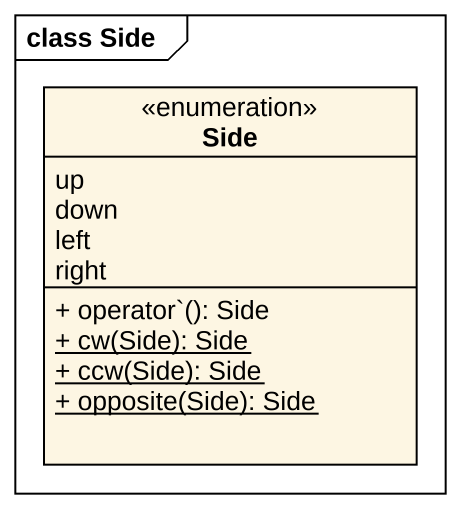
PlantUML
@startuml
mainframe class Side
hide circle
hide empty members
skinparam classAttributeIconSize 0
enum Side {
  up
  down
  left
  right
  + operator`(): Side
  {static} + cw(Side): Side
  {static} + ccw(Side): Side
  {static} + opposite(Side): Side
}
@enduml
